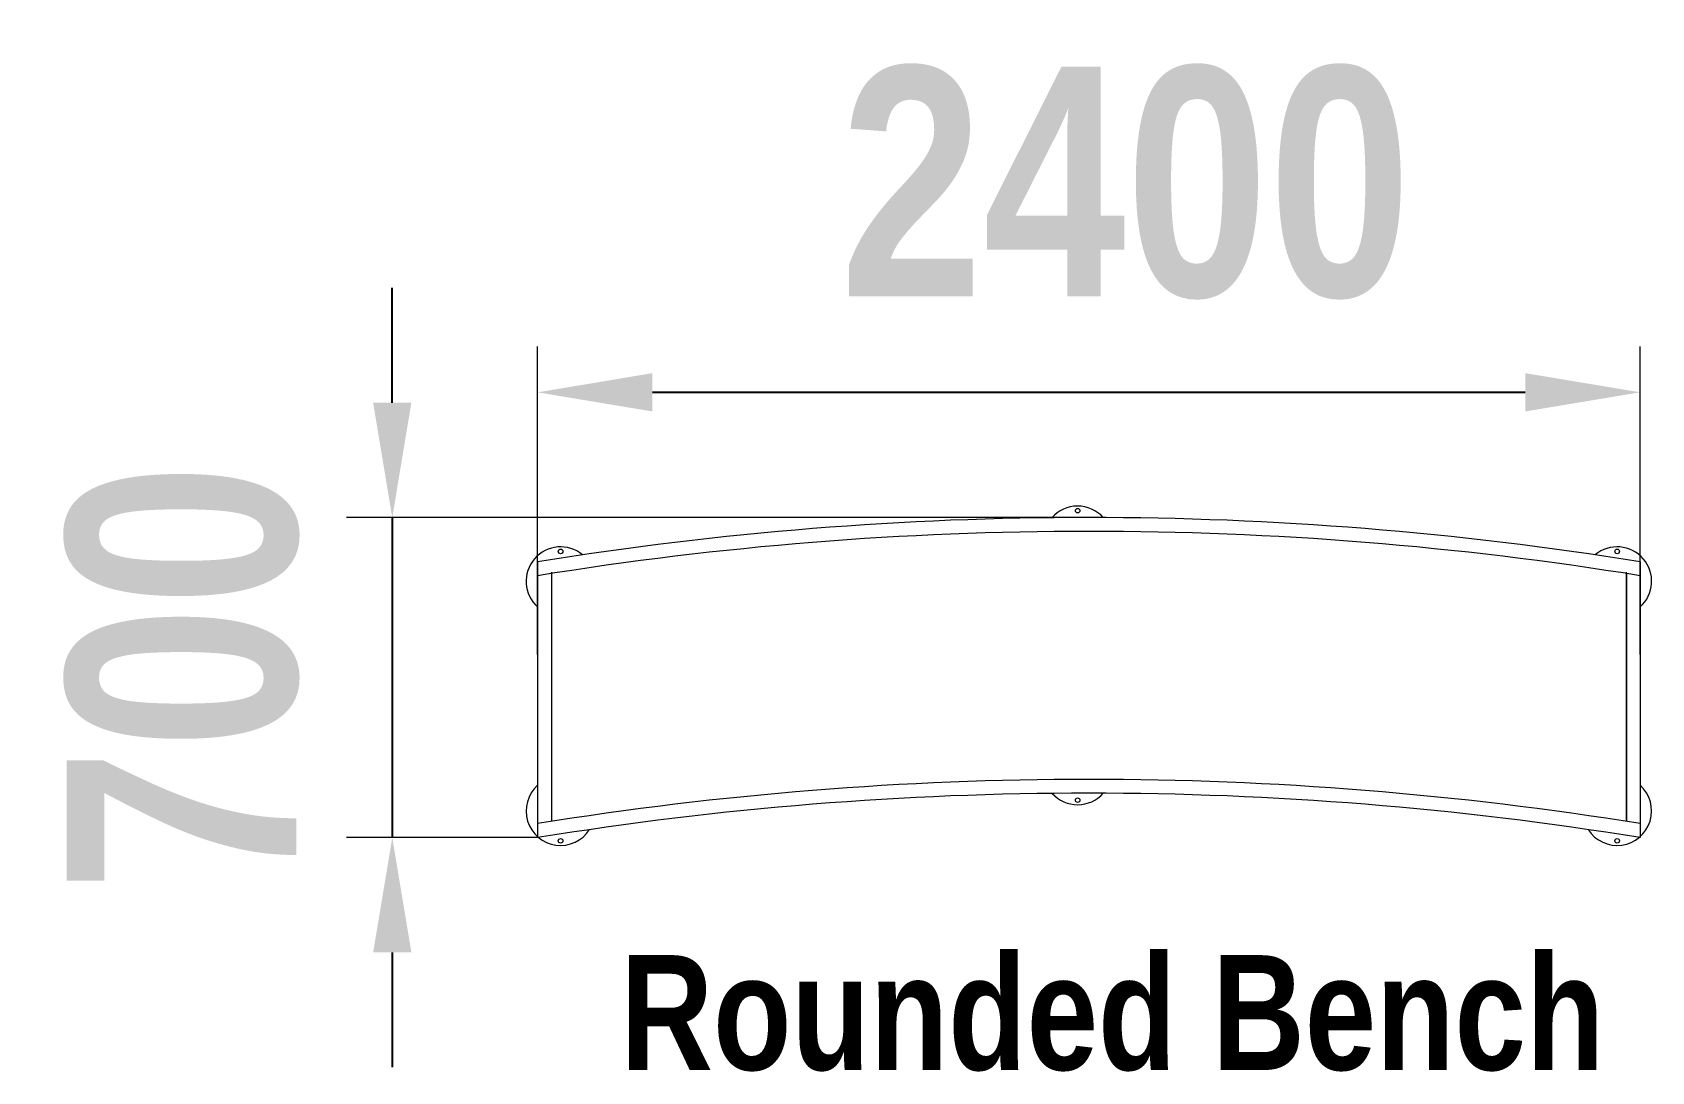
# Model space of a CAD drawing. Header units: millimetres. Extents: x 53689 to 57214, y 2417 to 4679.
import ezdxf

# ---------------------------------------------------------------- set-up
doc = ezdxf.new("R2010")
doc.units = ezdxf.units.MM
doc.layers.add('DiKom', color=7, linetype='Continuous')
doc.styles.add('style1', font='arialbd.ttf', dxfattribs={"width": 0.8})
doc.dimstyles.new('1-50', dxfattribs={"dimtxt": 600, "dimasz": 300, "dimexe": 100, "dimexo": 0, "dimgap": 300, "dimtad": 1, "dimtxsty": 'style1', "dimcen": 200, "dimclrd": 7, "dimclre": 7, "dimclrt": 7, "dimadec": 1, "dimazin": 2, "dimtfac": 1, "dimtmove": 0, "dimatfit": 2, "dimfxl": 1, "dimlwd": 25, "dimlwe": 18, "dimarcsym": 0})

# ---------------------------------------------------------------- blocks, each defined once
blk = doc.blocks.new('*D33')
at = {"layer": 'Defpoints', "color": 0, "transparency": 16777216}
for p in [(57188.6, 3895.6), (54788.6, 3324.6), (57188.6, 3324.6)]:
    blk.add_point(p, dxfattribs=at)
at = {"layer": 'DiKom', "color": 7, "lineweight": 18, "transparency": 16777216}
for p, q in [((54788.6, 3324.6), (54788.6, 3995.6)), ((57188.6, 3324.6), (57188.6, 3995.6))]:
    blk.add_line(p, q, dxfattribs=at)
at = {"layer": 'DiKom', "color": 7, "lineweight": 25, "transparency": 16777216}
blk.add_line((55038.6, 3895.6), (56938.6, 3895.6), dxfattribs=at)
at = {"layer": 'DiKom', "color": 7, "transparency": 16777216}
for points in [[(55038.6, 3937.3), (55038.6, 3854), (54788.6, 3895.6)], [(56938.6, 3937.3), (56938.6, 3854), (57188.6, 3895.6)]]:
    blk.add_solid(points, dxfattribs=at)
at = {"layer": 'DiKom', "color": 7, "transparency": 16777216, "insert": (56068.8, 4350.9), "char_height": 500, "attachment_point": 5, "style": 'style1'}
blk.add_mtext('2400', dxfattribs=at)
blk = doc.blocks.new('*D34')
at = {"layer": 'Defpoints', "color": 0, "transparency": 16777216}
for p in [(55988.6, 3623), (54472.2, 2926.4), (54788.6, 2926.4)]:
    blk.add_point(p, dxfattribs=at)
at = {"layer": 'DiKom', "color": 7, "lineweight": 25, "transparency": 16777216}
for p, q in [((54472.2, 3873), (54472.2, 4123)), ((54472.2, 3623), (54472.2, 2926.4)), ((54472.2, 2676.4), (54472.2, 2426.4))]:
    blk.add_line(p, q, dxfattribs=at)
at = {"layer": 'DiKom', "color": 7, "lineweight": 18, "transparency": 16777216}
for p, q in [((55988.6, 3623), (54372.2, 3623)), ((54788.6, 2926.4), (54372.2, 2926.4))]:
    blk.add_line(p, q, dxfattribs=at)
at = {"layer": 'DiKom', "color": 7, "transparency": 16777216}
for points in [[(54430.5, 3873), (54513.8, 3873), (54472.2, 3623)], [(54430.5, 2676.4), (54513.8, 2676.4), (54472.2, 2926.4)]]:
    blk.add_solid(points, dxfattribs=at)
at = {"layer": 'DiKom', "color": 7, "transparency": 16777216, "insert": (54016.9, 3274.7), "char_height": 500, "attachment_point": 5, "rotation": 90, "style": 'style1'}
blk.add_mtext('700', dxfattribs=at)

msp = doc.modelspace()

# ---------------------------------------------------------------- linework, layer by layer
at = {"layer": 'DiKom', "color": 7, "linetype": 'Continuous', "lineweight": 15}
for p, q in [((54788.634, 3526.803), (54788.634, 2926.413)), ((55218.634, 3553.404), (55218.634, 3553.53)), ((57188.634, 3526.803), (57188.634, 2926.413)), ((54818.634, 3504.345), (54818.634, 2964.345)), ((54818.634, 3501.214), (54818.634, 2961.584)), ((57158.585, 2964.345), (57158.585, 3504.345)), ((57158.634, 3501.214), (57158.634, 2961.584))]:
    msp.add_line(p, q, dxfattribs=at)
for centre in [(55964.134, 3637.996), (54838.634, 3549.345), (57138.585, 3549.345), (55964.134, 3007.996), (54838.634, 2919.345), (57138.585, 2919.345)]:
    msp.add_circle(centre, 5, dxfattribs=at)
for centre, radius, start, end in [((55964.134, 3572.996), 75, 41.783964, 138.59137), ((55988.634, -3906.964), 7530, 80.8301017, 99.1698983), ((55988.634, -3906.964), 7500, 80.7931038, 99.2068962), ((54838.634, 3484.345), 75, 50.196813, 228.189685), ((57138.585, 3484.345), 75, 311.860406, 129.795862), ((54838.634, 2984.345), 75, 131.810315, 327.336429), ((55988.634, -4476.964), 7530, 80.8301017, 99.1698983), ((57138.585, 2984.345), 75, 212.656406, 48.139594), ((55988.634, -4476.964), 7500, 80.7931038, 99.2068962), ((55964.134, 3072.996), 75, 222.208602, 318.163252)]:
    msp.add_arc(centre, radius, start, end, dxfattribs=at)

# ---------------------------------------------------------------- texts
at = {"layer": 'DiKom', "insert": (54968.844, 2670.621), "char_height": 250, "width": 5405.47657, "attachment_point": 1, "style": 'style1'}
msp.add_mtext('Rounded Bench', dxfattribs=at)

# ---------------------------------------------------------------- dimensions: what is measured, and where the dimension line sits
at = {"layer": 'DiKom'}
dim = msp.add_linear_dim(base=(57188.634, 3895.648), p1=(54788.634, 3324.567), p2=(57188.634, 3324.567), dimstyle='1-50', override={"dimtxt": 500, "dimasz": 250, "dimgap": 200}, dxfattribs=at)
dim.commit()
dim.dimension.update_dxf_attribs({"geometry": '*D33', "text_midpoint": (56068.782, 3895.648), "dimtype": 160})
dim = msp.add_linear_dim(base=(54472.168, 2926.413), p1=(55988.634, 3623.036), p2=(54788.634, 2926.413), angle=90, text='700', dimstyle='1-50', override={"dimtxt": 500, "dimasz": 250, "dimgap": 200}, dxfattribs=at)
dim.commit()
dim.dimension.update_dxf_attribs({"geometry": '*D34', "text_midpoint": (54472.168, 3274.725), "dimtype": 160})

doc.saveas('drawing.dxf')
